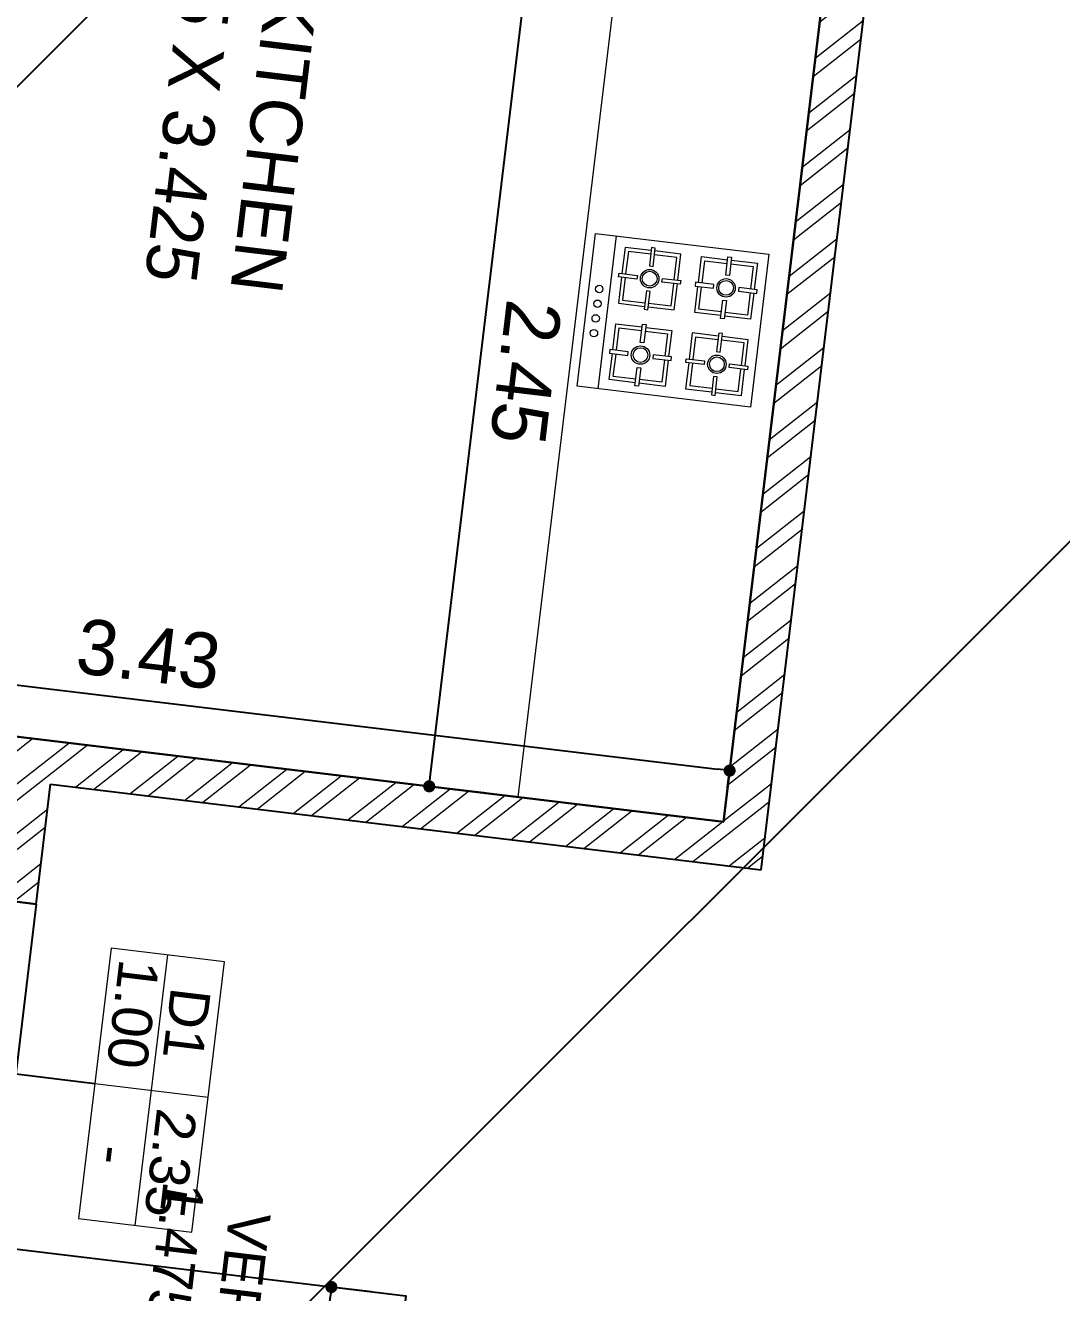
# Model space of a CAD drawing. Header units: metres. Extents: x 494 to 1845, y -666 to 1061.
# Drawn here: x 1551.0402 to 1551.1502, y 223.6279 to 223.7624 of the extents above; entities that cross this region are included whole.
import ezdxf
from ezdxf.enums import TextEntityAlignment as Align

# ---------------------------------------------------------------- set-up
doc = ezdxf.new("R2010")
doc.units = ezdxf.units.M
doc.header["$MEASUREMENT"] = 0
doc.linetypes.add('1', pattern=[0])
doc.layers.get('Defpoints').update_dxf_attribs({"color": 12})
for name, color, linetype in [('A-AREA', 1, 'Continuous'), ('COLUMN', 1, 'Continuous'), ('VDA-TEXT', 250, '1')]:
    doc.layers.add(name, color=color, linetype=linetype)
for name, color, linetype, lineweight in [('A-Furniture', 8, 'Continuous', 13), ('A-Wall Hatch', 8, 'Continuous', 9), ('DIMENSION', 8, 'Continuous', 5), ('VDA-DW TAGS', 4, 'Continuous', 9), ('VDA-FURNITURE', 8, 'Continuous', 13), ('VDA-HATCH', 8, 'Continuous', 9), ('VDA-WALL', 250, 'Continuous', 25)]:
    doc.layers.add(name, color=color, linetype=linetype, lineweight=lineweight)
doc.styles.add('arial', font='arial.ttf', dxfattribs={"height": 0.3})
doc.styles.add('RS', font='GOTHIC.TTF')
doc.dimstyles.new('SMALL-1', dxfattribs={"dimtxt": 0.16, "dimasz": 0.035, "dimexe": 0, "dimexo": 0.1, "dimgap": 0.05, "dimtad": 1, "dimzin": 0, "dimdsep": 46, "dimtxsty": 'RS', "dimblk": 'DOT', "dimcen": 2.5, "dimclrd": 256, "dimclre": 256, "dimclrt": 5, "dimadec": 0, "dimazin": 0, "dimtfac": 1, "dimtdec": 3, "dimtofl": 0, "dimtmove": 0, "dimatfit": 3, "dimfxl": 0, "dimtolj": 1, "dimtzin": 0, "dimarcsym": 0})

# ---------------------------------------------------------------- blocks, each defined once
blk = doc.blocks.new('zw$80F')
at = {"layer": 'A-Furniture', "extrusion": (0.0001700572638900426, -4.782336523538391e-05, 0.9999999843967263)}
blk.add_line((0.06005996465682983, 0.4461597442859784, 4.547967870777294e-07), (0.06005996465682983, 2.328306436538696e-10), dxfattribs=at)
at = {"layer": 'A-Furniture', "extrusion": (0.0001700572638900425, -4.78233652353839e-05, 0.9999999843967262), "elevation": -1.066843014996266e-05}
for points in [[(0.5062197120860219, 3.37604433298111e-09), (1.862645149230957e-09, -6.984919309616089e-10), (-9.313225746154785e-10, 0.4461597438203171), (0.5062197092920542, 0.4461597478948534)], [(0.1769623979926109, 0.4247097575571388), (0.1662374036386609, 0.4247097574407235), (0.1662374045699835, 0.3710847881156951), (0.1769623979926109, 0.3710847882321104)], [(0.3893172759562731, 0.4247097591869533), (0.4000422693789005, 0.4247097593033686), (0.4000422703102231, 0.3710847899783403), (0.3893172759562731, 0.3710847899783403)], [(0.08150995336472988, 0.3292573114158586), (0.0815099524334073, 0.3399823053041473), (0.1351349223405123, 0.3399823056533933), (0.1351349223405123, 0.3292573118815199)], [(0.2616898501291871, 0.3399823067011312), (0.2616898501291871, 0.3292573128128424), (0.2080648802220821, 0.3292573124635965), (0.2080648802220821, 0.3399823062354699)], [(0.3045898247510195, 0.3399823070503771), (0.3045898256823421, 0.3292573131620884), (0.3582147946581244, 0.3292573136277497), (0.3582147946581244, 0.3399823075160384)], [(0.4847697224467993, 0.3292573146754876), (0.4847697224467993, 0.3399823085637763), (0.4311447525396943, 0.339982308098115), (0.4311447525396943, 0.3292573142098263)], [(0.1662374055013061, 0.2445298605598509), (0.1769623989239335, 0.2445298606762663), (0.1769623989239335, 0.2981548300012946), (0.1662374045699835, 0.2981548298848793)], [(0.4000422712415457, 0.2445298625389114), (0.3893172778189182, 0.2445298624224961), (0.3893172768875957, 0.2981548317475244), (0.4000422712415457, 0.2981548317475244)], [(0.1662374055013061, 0.2016298851231113), (0.1769623989239335, 0.2016298852395266), (0.1769623998552561, 0.1480049159144983), (0.1662374055013061, 0.1480049159144983)], [(0.4000422712415457, 0.2016298869857565), (0.3893172778189182, 0.2016298869857565), (0.3893172778189182, 0.1480049176607281), (0.4000422721728683, 0.1480049177771434)], [(0.08150995429605246, 0.1169024329865351), (0.08150995429605246, 0.1061774390982464), (0.1351349242031574, 0.1061774395639077), (0.1351349242031574, 0.1169024334521964)], [(0.2616898519918323, 0.1061774406116456), (0.2616898510605097, 0.116902434383519), (0.2080648820847273, 0.116902434034273), (0.2080648820847273, 0.1061774401459843)], [(0.3045898266136646, 0.1061774409608915), (0.3045898266136646, 0.116902434732765), (0.3582147965207696, 0.1169024351984262), (0.3582147965207696, 0.1061774413101375)], [(0.4847697233781219, 0.1169024362461641), (0.4847697243094444, 0.1061774423578754), (0.4311447544023395, 0.1061774418922141), (0.4311447544023395, 0.1169024357805029)], [(0.1769624007865787, 0.02144998835865408), (0.1662374073639512, 0.02144998835865408), (0.1662374064326286, 0.07507495756726712), (0.1769624007865787, 0.07507495768368244)], [(0.3893172787502408, 0.02144999010488391), (0.4000422731041908, 0.02144999022129923), (0.4000422721728683, 0.07507495954632759), (0.3893172787502408, 0.07507495942991227)]]:
    blk.add_lwpolyline(points, close=True, dxfattribs=at)
for points in [[(0.1662374036386609, 0.4161297623068094), (0.09008994698524475, 0.4161297617247328), (0.09008994791656733, 0.3399823053041473)], [(0.1662374036386609, 0.405404768534936), (0.1008149413391948, 0.4054047679528594), (0.1008149422705173, 0.3399823054205626)], [(0.2531098546460271, 0.3399823067011312), (0.2531098537147045, 0.4161297630053014), (0.1769623979926109, 0.4161297624232247)], [(0.2423848612233996, 0.3399823065847158), (0.2423848602920771, 0.4054047691170126), (0.1769623979926109, 0.405404768534936)], [(0.3131698202341795, 0.3399823071667925), (0.3131698193028569, 0.416129763587378), (0.3893172759562731, 0.4161297641694546)], [(0.3238948136568069, 0.3399823071667925), (0.3238948136568069, 0.4054047698155046), (0.3893172759562731, 0.4054047702811658)], [(0.4000422703102231, 0.4161297642858699), (0.4761897260323167, 0.4161297648679465), (0.4761897269636393, 0.339982308447361)], [(0.4000422703102231, 0.4054047703975812), (0.4654647326096892, 0.4054047708632424), (0.4654647326096892, 0.3399823083309457)], [(0.09008994791656733, 0.3292573115322739), (0.0900899488478899, 0.2531098551116884), (0.1662374055013061, 0.253109855693765)], [(0.1008149422705173, 0.3292573115322739), (0.1008149422705173, 0.2638348489999771), (0.1662374045699835, 0.2638348495820537)], [(0.1769623989239335, 0.2531098558101803), (0.2531098555773497, 0.2531098563922569), (0.2531098546460271, 0.3292573128128424)], [(0.1769623989239335, 0.2638348495820537), (0.2423848612233996, 0.2638348501641303), (0.2423848612233996, 0.3292573126964271)], [(0.3893172768875957, 0.2531098574399948), (0.3131698211655021, 0.2531098568579182), (0.3131698202341795, 0.3292573132785037)], [(0.3893172768875957, 0.2638348513282835), (0.3238948145881295, 0.2638348508626223), (0.3238948145881295, 0.329257313394919)], [(0.4761897269636393, 0.3292573145590723), (0.4761897278949618, 0.2531098581384867), (0.4000422712415457, 0.2531098575564101)], [(0.4654647335410118, 0.3292573144426569), (0.4654647335410118, 0.2638348519103602), (0.4000422712415457, 0.2638348514446989)], [(0.09008994977921247, 0.1169024331029505), (0.0900899488478899, 0.1930498894071206), (0.1662374055013061, 0.1930498901056126)], [(0.1769623998552561, 0.1930498901056126), (0.2531098555773497, 0.1930498908041045), (0.2531098565086722, 0.116902434383519)], [(0.3893172778189182, 0.1930498918518424), (0.3131698211655021, 0.1930498912697658), (0.3131698220968246, 0.1169024348491803)], [(0.4761897288262844, 0.1169024361297488), (0.4761897278949618, 0.1930498925503343), (0.4000422712415457, 0.1930498919682577)], [(0.1008149432018399, 0.1169024331029505), (0.1008149432018399, 0.1823248956352472), (0.1662374055013061, 0.1823248962173238)], [(0.1769623998552561, 0.1823248963337392), (0.2423848621547222, 0.1823248967994004), (0.2423848621547222, 0.1169024342671037)], [(0.3893172778189182, 0.1823248979635537), (0.3238948155194521, 0.1823248974978924), (0.3238948155194521, 0.1169024349655956)], [(0.4654647344723344, 0.1169024361297488), (0.4654647344723344, 0.1823248986620456), (0.4000422721728683, 0.182324898079969)], [(0.1662374064326286, 0.03002998337615281), (0.09008995071053505, 0.0300299827940762), (0.09008994977921247, 0.1061774392146617)], [(0.1662374064326286, 0.04075497726444155), (0.1008149441331625, 0.04075497679878026), (0.1008149441331625, 0.106177439331077)], [(0.2531098565086722, 0.1061774404952303), (0.2531098574399948, 0.03002998407464474), (0.1769624007865787, 0.03002998349256814)], [(0.2423848630860448, 0.1061774403788149), (0.2423848630860448, 0.04075497784651816), (0.1769624007865787, 0.04075497738085687)], [(0.3131698220968246, 0.1061774409608915), (0.3131698230281472, 0.03002998454030603), (0.3893172787502408, 0.03002998523879796)], [(0.3238948155194521, 0.1061774410773069), (0.3238948164507747, 0.04075497854501009), (0.3893172787502408, 0.04075497901067138)], [(0.4000422731041908, 0.03002998523879796), (0.476189729757607, 0.03002998593728989), (0.4761897288262844, 0.1061774423578754)], [(0.4000422731041908, 0.0407549791270867), (0.465464735403657, 0.04075497970916331), (0.4654647344723344, 0.1061774422414601)]]:
    blk.add_lwpolyline(points, dxfattribs=at)
at = {"layer": 'A-Furniture', "extrusion": (0.0001700572638900425, -4.78233652353839e-05, 0.9999999843967262)}
for centre, radius in [((0.1715999056494323, 0.3346198096294238, -1.066843017786334e-05), 0.0268124846496025), ((0.1715999056494323, 0.3346198096294238, -1.066843017786334e-05), 0.0214499877197444), ((0.3946797728108046, 0.3346198113756665, -1.066843070753518e-05), 0.0268124846496025), ((0.3946797728108046, 0.3346198113756665, -1.066843070753518e-05), 0.0214499877197444), ((0.03002998689591295, 0.2874298348837457, -1.066842961552334e-05), 0.0107249938598722), ((0.03002998724480616, 0.2445298600964426, -1.066843031405722e-05), 0.0107249938598722), ((0.03002998759369927, 0.201629884028573, -1.066843038291535e-05), 0.0107249938598722), ((0.03002998794259228, 0.1587299092412676, -1.066842994458029e-05), 0.0107249938598722), ((0.1715999074636763, 0.111539937405965, -1.066842962649786e-05), 0.0268124846496025), ((0.1715999074636763, 0.111539937405965, -1.066842962649786e-05), 0.0214499877197444), ((0.3946797746250487, 0.1115399385701247, -1.066843035570653e-05), 0.0268124846496025), ((0.3946797746250487, 0.1115399385701247, -1.066843035570653e-05), 0.0214499877197444)]:
    blk.add_circle(centre, radius, dxfattribs=at)
blk = doc.blocks.new('_Dot')
at = {"color": 0, "linetype": 'ByBlock', "lineweight": -2}
blk.add_line((-0.5, 0), (-1, 0), dxfattribs=at)
at = {"color": 0, "linetype": 'ByBlock', "const_width": 0.5}
blk.add_lwpolyline([(-0.25, 0, 1), (0.25, 0, 1)], format="xyb", close=True, dxfattribs=at)
blk = doc.blocks.new('*D416')
at = {"layer": 'Defpoints', "color": 0, "transparency": 16777216}
for p in [(6.615763792273128, 1.544171315403275), (6.765036736101365, 1.544171315403275), (6.765036736101365, -1.880828684596736)]:
    blk.add_point(p, dxfattribs=at)
at = {"layer": 'DIMENSION', "lineweight": -2, "transparency": 16777216}
for p, q in [((6.665036736101365, 1.544171315403275), (6.615763792273128, 1.544171315403275)), ((6.615763792273128, -1.845828684596736), (6.615763792273128, 1.509171315403276)), ((6.665036736101365, -1.880828684596736), (6.615763792273128, -1.880828684596736))]:
    blk.add_line(p, q, dxfattribs=at)
at = {"layer": 'DIMENSION', "lineweight": -2, "transparency": 16777216, "xscale": 0.035, "yscale": 0.035, "zscale": 0.035}
for p, rotation in [((6.615763792273128, 1.544171315403275), 90), ((6.615763792273128, -1.880828684596736), 270)]:
    blk.add_blockref('_Dot', p, dxfattribs=dict(at, rotation=rotation))
at = {"layer": 'DIMENSION', "color": 5, "transparency": 16777216, "insert": (6.48173931912561, -0.1683286845967302), "char_height": 0.16, "attachment_point": 5, "rotation": 90, "style": 'RS'}
blk.add_mtext('\\A1;3.43', dxfattribs=at)
blk = doc.blocks.new('*D419')
at = {"layer": 'Defpoints', "color": 0, "transparency": 16777216}
for p in [(4.31503673610132, 0.9441713154047306), (6.765036736101365, 0.9441713154047306), (4.31503673610132, 0.6849889876941688)]:
    blk.add_point(p, dxfattribs=at)
at = {"layer": 'DIMENSION', "lineweight": -2, "transparency": 16777216}
for p, q in [((4.31503673610132, 0.8441713154047307), (4.31503673610132, 0.6849889876941688)), ((6.765036736101365, 0.8441713154047307), (6.765036736101365, 0.6849889876941688)), ((6.730036736101365, 0.6849889876941688), (4.35003673610132, 0.6849889876941688))]:
    blk.add_line(p, q, dxfattribs=at)
at = {"layer": 'DIMENSION', "lineweight": -2, "transparency": 16777216, "xscale": 0.035, "yscale": 0.035, "zscale": 0.035, "rotation": 180}
blk.add_blockref('_Dot', (4.31503673610132, 0.6849889876941688), dxfattribs=at)
at = {"layer": 'DIMENSION', "lineweight": -2, "transparency": 16777216, "xscale": 0.035, "yscale": 0.035, "zscale": 0.035}
blk.add_blockref('_Dot', (6.765036736101365, 0.6849889876941688), dxfattribs=at)
at = {"layer": 'DIMENSION', "color": 5, "transparency": 16777216, "insert": (5.540036736101342, 0.8190134608416875), "char_height": 0.16, "attachment_point": 5, "style": 'RS'}
blk.add_mtext('\\A1;2.45', dxfattribs=at)
blk = doc.blocks.new('D1 F')
at = {"layer": 'VDA-DW TAGS'}
for p, q in [((1532.299482118867, 322.9946180821721), (1532.299482118867, 323.3254926719023)), ((1532.694222322619, 323.1600553770372), (1531.904482118867, 323.1600553770372))]:
    blk.add_line(p, q, dxfattribs=at)
blk.add_lwpolyline([(1532.694222322619, 323.3254926719023), (1531.904482118867, 323.3254926719023), (1531.904482118867, 322.9946180821721), (1532.694222322619, 322.9946180821721)], close=True, dxfattribs=at)
at = {"layer": 'VDA-DW TAGS', "char_height": 0.1159809851405905, "attachment_point": 8, "style": 'arial'}
for s, insert, width in [('2.35', (1532.503598511653, 323.1807167964294), 0.2822932409837917), ('D1', (1532.096775627292, 323.1807167964294), 0.2822932409837917), ('1.00', (1532.087259317061, 323.0209378110397), 0.275840167237977), ('-', (1532.499696360571, 323.0152795015642), 0.3661736348513708)]:
    blk.add_mtext(s, dxfattribs=dict(at, insert=insert, width=width))
blk = doc.blocks.new('*D1117')
at = {"layer": 'Defpoints', "color": 0, "transparency": 16777216}
for p in [(-6.8449999999998, 5.250000000000057), (-5.369999999999891, 5.250000000000057), (-5.369999999999891, 5.032654607238555)]:
    blk.add_point(p, dxfattribs=at)
at = {"layer": 'DIMENSION', "lineweight": -2, "transparency": 16777216}
for p, q in [((-6.8449999999998, 5.150000000000057), (-6.8449999999998, 5.032654607238555)), ((-5.369999999999891, 5.150000000000057), (-5.369999999999891, 5.032654607238555)), ((-6.8099999999998, 5.032654607238555), (-5.404999999999891, 5.032654607238555))]:
    blk.add_line(p, q, dxfattribs=at)
at = {"layer": 'DIMENSION', "lineweight": -2, "transparency": 16777216, "xscale": 0.035, "yscale": 0.035, "zscale": 0.035, "rotation": 180}
blk.add_blockref('_Dot', (-6.8449999999998, 5.032654607238555), dxfattribs=at)
at = {"layer": 'DIMENSION', "lineweight": -2, "transparency": 16777216, "xscale": 0.035, "yscale": 0.035, "zscale": 0.035}
blk.add_blockref('_Dot', (-5.369999999999891, 5.032654607238555), dxfattribs=at)
at = {"layer": 'DIMENSION', "color": 5, "transparency": 16777216, "insert": (-6.107499999999845, 5.166679080386074), "char_height": 0.16, "attachment_point": 5, "style": 'RS'}
blk.add_mtext('\\A1;1.48', dxfattribs=at)
blk = doc.blocks.new('AFDADSFADSF')
at = {"layer": 'A-Wall Hatch', "ltscale": 0.1}
h = blk.add_hatch(dxfattribs=at)
h.set_pattern_fill('ANSI32', color=256, scale=0.3, angle=270)
h.set_pattern_definition([(315, (5.06503673610132, -8.955828684596781), (0.07954951288348662, 0.07954951288348659), []), (315, (5.06503673610132, -9.008861693096776), (0.07954951288348662, 0.07954951288348659), [])])
h.paths.add_polyline_path([(3.290036736101229, 0.6441713154032414), (3.415036736101229, 0.6441713154032414), (3.415036736101229, 1.544171315403275), (6.765036736101365, 1.544171315403275), (6.765036736101365, -1.880828684596736), (5.515036736101365, -1.880828684596736), (5.515036736101365, -2.005828684596736), (7.240036736101274, -2.005828684596736), (7.240036736101274, -1.880828684596736), (6.890036736101365, -1.880828684596736), (6.890036736101365, -0.5308286845967132), (7.240036736101274, -0.5308286845967132), (7.240036736101274, -0.4058286845967132), (6.890036736101365, -0.4058286845967132), (6.890036736101365, 1.669171315403275), (3.290036736101229, 1.669171315403275)])
h.paths.add_polyline_path([(-1.30996326389868, -6.805828684596747), (-1.18496326389868, -6.805828684596747), (-1.184963263898683, 0.9441713154031959), (0.1650367361012286, 0.9441713154031959), (0.1650367361012286, -0.005828684596792755), (0.2900367361012286, -0.005828684596792755), (0.2900367361012286, 1.069171315403196), (-1.30996326389868, 1.069171315403196)])
h.paths.add_polyline_path([(-0.4349632638986805, -1.580828684596781), (1.81503673610132, -1.580828684596781), (1.81503673610132, -4.455828684596781), (1.94003673610132, -4.455828684596781), (1.94003673610132, -1.580828684596781), (2.31503673610132, -1.580828684596781), (2.31503673610132, -1.455828684596781), (0.2900367361012286, -1.455828684596781), (0.2900367361012286, -0.6058286845968155), (0.1650367361012286, -0.6058286845968155), (0.1650367361012286, -1.455828684596781), (-0.4349632638986805, -1.455828684596781)])
h.paths.add_polyline_path([(2.84003673610141, -5.480828684596759), (4.94003673610132, -5.480828684596759), (4.94003673610132, -8.955828684596781), (5.06503673610132, -8.955828684596781), (5.06503673610132, -5.355828684596759), (2.84003673610141, -5.355828684596759)])
h.paths.add_polyline_path([(7.365036736101274, -5.480828684596759), (7.365036736101274, -7.40582868459677), (7.490036736101274, -7.40582868459677), (7.490036736101274, -5.480828684596759), (8.365036736101274, -5.480828684596759), (8.365036736101274, -0.4058286845967132), (8.240036736101274, -0.4058286845967132), (8.240036736101274, -5.355828684596759), (7.365036736101274, -5.355828684596759)])
h.paths.add_polyline_path([(2.915036736101229, -1.580689237993226), (2.915036736101229, -1.455828684596781), (3.290036736101229, -1.455828684596781), (3.290036736101229, -0.5558286845968041), (3.415036736101229, -0.5558286845968041), (3.415036736101229, -1.455828684596781), (4.31503673610132, -1.455828684596781), (4.31503673610132, -2.005828684596793), (4.19003673610132, -2.005828684596793), (4.19003673610132, -1.580828684596781), (3.415036736101229, -1.580828684596781), (3.415036736101229, -4.455828684596781), (3.290036736101229, -4.455828684596781), (3.290036736101229, -3.65582868459677), (2.69003673610132, -3.65582868459677), (2.69003673610132, -3.53082868459677), (3.290036736101229, -3.53082868459677), (3.290036736101229, -1.580828684596781), (2.920939464753019, -1.580828684596781), (2.920939464753019, -1.580689237993226)])
h.paths.add_polyline_path([(1.215036736101319, -5.480828684596759), (1.81503673610132, -5.480828684596759), (1.81503673610132, -8.955828684596781), (1.94003673610132, -8.955828684596781), (1.94003673610132, -5.355828684596759), (1.215036736101319, -5.355828684596759)])
h.paths.add_polyline_path([(-1.18496326389868, -5.480828684596759), (-1.18496326389868, -5.355828684596759), (-0.5849632638986805, -5.355828684596759), (-0.5849632638986805, -5.480828684596759)])
h.paths.add_polyline_path([(6.865036736101274, -5.480828684596759), (6.865036736101274, -5.355828684596759), (7.365036736101274, -5.355828684596759), (7.365036736101274, -5.480828684596759)])
at = {"layer": 'A-AREA'}
blk.add_lwpolyline([(-1.18496326389868, 0.9441713154031959), (0.1650367361012286, 0.9441713154031959), (0.1650362508371472, -1.580842047889746), (3.415036736101229, -1.580842047889746), (3.415036736101229, 1.544171315403275), (6.765036736101365, 1.544171315403275), (6.765036736101365, -0.5308286845967132), (7.240036736101274, -0.5308286845967132), (7.240036736101274, -0.4058286845967132), (8.240036736101274, -0.4058286845967132), (8.240036736101274, -5.355828684596759), (7.365036736101274, -5.355828684596759), (7.365036736101274, -7.28082868459677), (4.94003673610132, -7.28082868459677), (4.940036743503015, -8.830957452219366), (1.94003673610132, -8.830828684596781), (1.94003673610132, -6.680828684596747), (-1.18496326389868, -6.680828684596747), (-1.18496326389868, 0.9441713154031959)], dxfattribs=at)
at = {"layer": 'VDA-FURNITURE'}
blk.add_line((3.415036735353397, 0.9441713154047306), (6.765036736101365, 0.9441713154047306), dxfattribs=at)
at = {"layer": 'VDA-WALL'}
for p, q in [((6.890036736101365, 1.669171315403275), (3.290036736101229, 1.669171315403275)), ((6.890036736101365, -0.4058286845967132), (6.890036736101365, 1.669171315403275)), ((6.765036736101365, 1.544171315403275), (3.415036736101229, 1.544171315403275)), ((6.765036736101365, -1.880828684596736), (6.765036736101365, 1.544171315403275)), ((7.240036736101274, -0.4058286845967132), (6.890036736101365, -0.4058286845967132)), ((7.240036736101274, -0.4058286845967132), (7.240036736101274, -0.5308286845967132))]:
    blk.add_line(p, q, dxfattribs=at)
at = {"layer": 'VDA-FURNITURE', "rotation": 90.000000273361}
blk.add_blockref('zw$80F', (5.561986806769028, 0.9721666907462918, 8.608633879401448e-05), dxfattribs=at)
at = {"layer": 'VDA-HATCH'}
blk.add_blockref('D1 F', (-1524.563676654773, -323.1691177243267), dxfattribs=at)
at = {"layer": 'VDA-TEXT', "insert": (5.403462669310102, 0.09061100876567707), "char_height": 0.15, "width": 1.314504061156185e-11, "attachment_point": 3, "style": 'arial'}
blk.add_mtext('\\pi0.73399;{\\fCentury Gothic|b0|i0|c0|p34;KITCHEN  }\\P\\pi0.57038;{\\fCentury Gothic|b0|i0|c0|p34;2.45 X 3.425}', dxfattribs=at)
at = {"layer": 'DIMENSION'}
dim = blk.add_linear_dim(base=(6.615763792273128, 1.544171315403275), p1=(6.765036736101365, -1.880828684596736), p2=(6.765036736101365, 1.544171315403275), angle=90, dimstyle='SMALL-1', dxfattribs=at)
dim.commit()
dim.dimension.update_dxf_attribs({"geometry": '*D416', "text_midpoint": (6.48173931912561, -0.1683286845967302)})
dim = blk.add_linear_dim(base=(4.31503673610132, 0.6849889876941688), p1=(6.765036736101365, 0.9441713154047306), p2=(4.31503673610132, 0.9441713154047306), dimstyle='SMALL-1', dxfattribs=at)
dim.commit()
dim.dimension.update_dxf_attribs({"geometry": '*D419', "text_midpoint": (5.540036736101342, 0.8190134608416875)})
blk.add_leader([(7.735675565969814, -0.4605093330093837), (7.735675565969814, -0.1744996421545579)], dimstyle='SMALL-1', override={"dimasz": 0.05, "dimclrd": 4, "dimldrblk": 'Dot'}, dxfattribs=at)
blk = doc.blocks.new('SDFDSFD')
at = {"layer": 'A-AREA'}
blk.add_lwpolyline([(-6.719999996423402, -0.8999999999999735), (-6.719999854798061, 4.050000000000068), (-6.8449999999998, 4.050000000000068), (-6.8449999999998, 5.249999980287555), (-5.720000043197842, 5.249999980287555), (-5.244999999999891, 5.250000000000057), (-1.474999999999909, 5.250000000000057)], dxfattribs=at)
at = {"layer": 'VDA-TEXT', "extrusion": (4.368272014304201e-06, 5.8104550666431e-06, 0.9999999999735785), "insert": (-6.25559442654253, 4.833204635362733), "char_height": 0.12, "width": 1.314504061156185e-11, "attachment_point": 3, "text_direction": (0.9999999999904592, -3.395290856795458e-13, -4.368272014375968e-06), "style": 'arial'}
blk.add_mtext('\\pi0.43554;{\\fCentury Gothic|b0|i0|c0|p34;VERANDA}\\P\\pi0.39524;{\\fCentury Gothic|b0|i0|c0|p34;1.475x 1.20}', dxfattribs=at)
at = {"layer": 'DIMENSION'}
dim = blk.add_linear_dim(base=(-5.369999999999891, 5.032654607238555), p1=(-6.8449999999998, 5.250000000000057), p2=(-5.369999999999891, 5.250000000000057), dimstyle='SMALL-1', dxfattribs=at)
dim.commit()
dim.dimension.update_dxf_attribs({"geometry": '*D1117', "text_midpoint": (-6.107499999999845, 5.166679080386074)})
blk = doc.blocks.new('zw$2126')
for name, p in [('AFDADSFADSF', (64.88264347273389, 9.597249748787931)), ('SDFDSFD', (79.96768020883496, 5.14142106419115))]:
    blk.add_blockref(name, p)
at = {"layer": 'COLUMN', "style": 'arial'}
blk.add_attdef('SA2', text='', height=0.2, dxfattribs=at).set_placement((23.5857722090484, 1.822347833846607), align=Align.CENTER)
blk = doc.blocks.new('zw$2024')
at = {"layer": 'COLUMN', "color": 2, "lineweight": 30, "xscale": 0.040454025344065, "yscale": 0.040454025344065, "zscale": 0.040454025344065, "rotation": 263.1416268303429}
blk.add_blockref('zw$2126', (0.4407994604573449, 7.510580479510105), dxfattribs=at)
blk = doc.blocks.new('sadfsdf')
h = blk.add_hatch()
h.set_pattern_fill('ANSI31', color=8, scale=0.9052046613064094)
h.set_pattern_definition([(45, (88.25406417159138, 40.16325679394214), (-0.08000954429642927, 0.08000954429642927), [])])
h.paths.add_polyline_path([(88.25406417159138, 43.24152592060449), (89.596803140666, 43.24152592060449), (89.596803140666, 40.16325679394214), (88.25406417159138, 40.16325679394214)])
at = {"color": 3, "xscale": 0.9052046613064094, "yscale": 0.9052046613064094, "zscale": 0.9052046613064094}
blk.add_blockref('zw$2024', (88.4565789670753, 36.51448644374426), dxfattribs=at)

msp = doc.modelspace()

# ---------------------------------------------------------------- block references
msp.add_blockref('sadfsdf', (1462.166973070216, 183.0184152827342))

doc.saveas('drawing.dxf')
